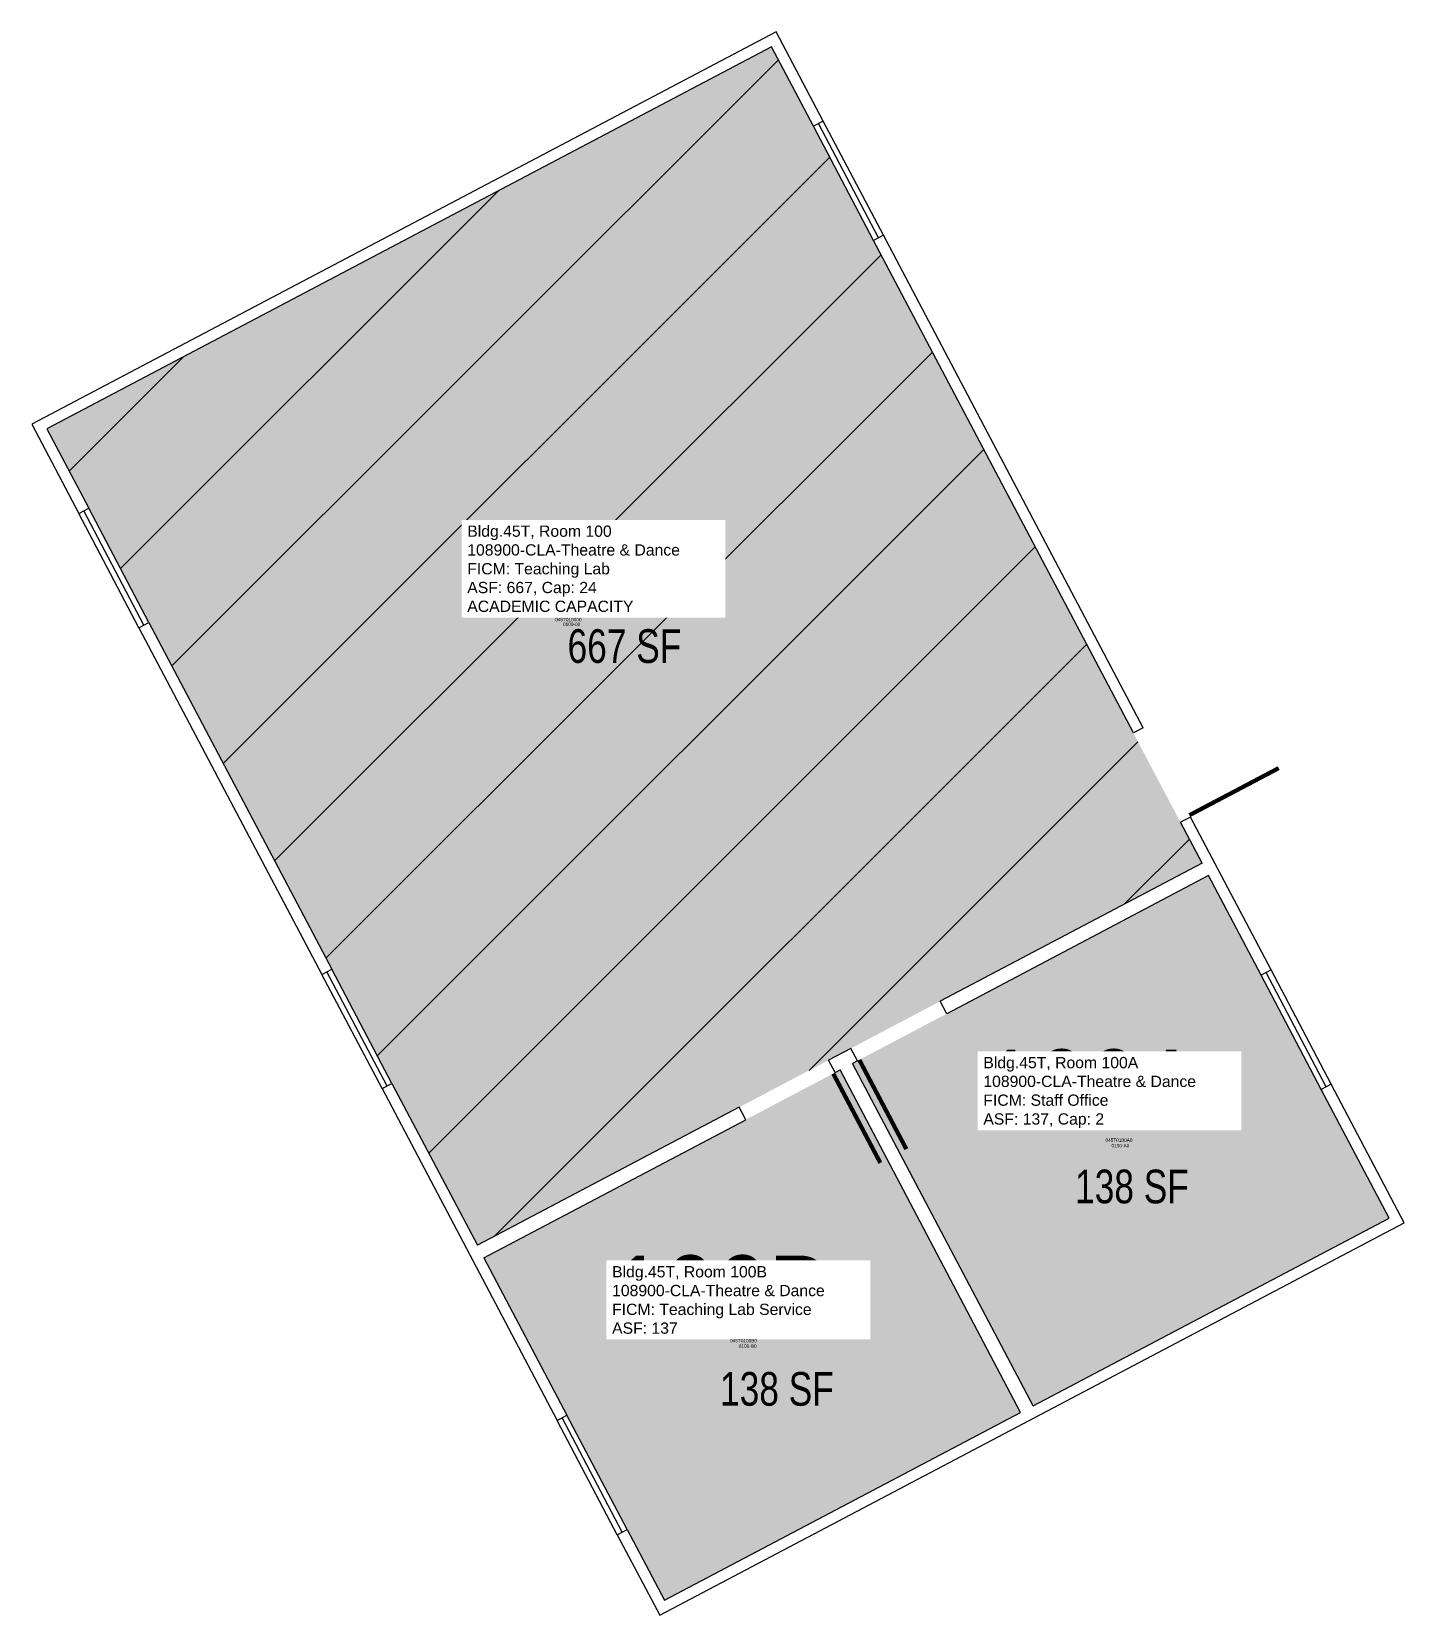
# Model space of a CAD drawing. Header units: inches. Extents: x 69224050 to 69224539, y 27666460 to 27667025.
import ezdxf
from ezdxf.enums import TextEntityAlignment as Align

# ---------------------------------------------------------------- set-up
doc = ezdxf.new("R2010")
doc.units = ezdxf.units.IN
doc.header["$MEASUREMENT"] = 0
for name, color, linetype in [('A-Door', 2, 'Continuous'), ('A-GLAZ', 1, 'Continuous'), ('A-IDEN-RNUM', 7, 'Continuous'), ('A-IDEN-SNUM', 4, 'Continuous'), ('A-IDEN-VNUM', 4, 'Continuous'), ('A-WALL', 5, 'Continuous'), ('AREA-TEXT', 3, 'Continuous'), ('Rooms-Capacity', 4, 'Continuous'), ('Rooms-Category-Color', 7, 'Continuous'), ('Rooms-College-Color', 7, 'Continuous'), ('Rooms-Department-Color', 7, 'Continuous'), ('Rooms-Division-Color', 7, 'Continuous'), ('Rooms-Information', 7, 'Continuous')]:
    doc.layers.add(name, color=color, linetype=linetype)
doc.styles.add('CP_AREA', font='arial.ttf', dxfattribs={"height": 15})
doc.styles.add('CP_ROOMSNUMBER', font='arial.ttf', dxfattribs={"height": 1})
doc.styles.get("Standard").update_dxf_attribs({"font": 'arial.ttf'})

msp = doc.modelspace()

# ---------------------------------------------------------------- hatches: boundary and pattern name
at = {"layer": 'Rooms-Capacity'}
h = msp.add_hatch(dxfattribs=at)
h.set_pattern_fill('ANSI31', color=256, scale=300, style=0)
h.set_pattern_definition([(45, (0, 0), (-26.51650429449553, 26.51650429449553), [])])
h.paths.add_polyline_path([(69224313.74468976, 27667019.16932435), (69224467.19364533, 27666728.14627019), (69224208.89962766, 27666591.95449203), (69224055.4506721, 27666882.97754618)])
at = {"layer": 'Rooms-Category-Color', "true_color": 0xe3f498}
for points in [[(69224313.74468976, 27667019.16932435), (69224467.19364533, 27666728.14627019), (69224208.89962766, 27666591.95449203), (69224055.4506721, 27666882.97754618)], [(69224338.1672661, 27666654.46151284), (69224402.53187358, 27666532.39105245), (69224275.59628615, 27666465.46118886), (69224211.23167865, 27666587.53164925)]]:
    msp.add_hatch(color=61, dxfattribs=at).paths.add_polyline_path(points)
at = {"layer": 'Rooms-Category-Color', "true_color": 0xfa9ba3}
msp.add_hatch(color=241, dxfattribs=at).paths.add_polyline_path([(69224469.5256963, 27666723.72342742), (69224533.8903038, 27666601.65296703), (69224406.95471635, 27666534.72310344), (69224342.59010887, 27666656.79356384)])
at = {"layer": 'Rooms-College-Color', "true_color": 0xb2d6e9}
for points in [[(69224313.74468976, 27667019.16932435), (69224467.19364533, 27666728.14627019), (69224208.89962766, 27666591.95449203), (69224055.4506721, 27666882.97754618)], [(69224469.5256963, 27666723.72342742), (69224533.8903038, 27666601.65296703), (69224406.95471635, 27666534.72310344), (69224342.59010887, 27666656.79356384)], [(69224338.1672661, 27666654.46151284), (69224402.53187358, 27666532.39105245), (69224275.59628615, 27666465.46118886), (69224211.23167865, 27666587.53164925)]]:
    msp.add_hatch(color=254, dxfattribs=at).paths.add_polyline_path(points)
at = {"layer": 'Rooms-Department-Color', "true_color": 0xb2d6e9}
for points in [[(69224313.74468976, 27667019.16932435), (69224467.19364533, 27666728.14627019), (69224208.89962766, 27666591.95449203), (69224055.4506721, 27666882.97754618)], [(69224469.5256963, 27666723.72342742), (69224533.8903038, 27666601.65296703), (69224406.95471635, 27666534.72310344), (69224342.59010887, 27666656.79356384)], [(69224338.1672661, 27666654.46151284), (69224402.53187358, 27666532.39105245), (69224275.59628615, 27666465.46118886), (69224211.23167865, 27666587.53164925)]]:
    msp.add_hatch(color=254, dxfattribs=at).paths.add_polyline_path(points)
at = {"layer": 'Rooms-Division-Color', "true_color": 0xb2d6e9}
for points in [[(69224313.74468976, 27667019.16932435), (69224467.19364533, 27666728.14627019), (69224208.89962766, 27666591.95449203), (69224055.4506721, 27666882.97754618)], [(69224469.5256963, 27666723.72342742), (69224533.8903038, 27666601.65296703), (69224406.95471635, 27666534.72310344), (69224342.59010887, 27666656.79356384)], [(69224338.1672661, 27666654.46151284), (69224402.53187358, 27666532.39105245), (69224275.59628615, 27666465.46118886), (69224211.23167865, 27666587.53164925)]]:
    msp.add_hatch(color=254, dxfattribs=at).paths.add_polyline_path(points)

# ---------------------------------------------------------------- linework, layer by layer
at = {"layer": 'A-Door'}
for points in [[(69224462.68634361, 27666745.27071854, 1.5, 1.5, 0), (69224494.53081153, 27666762.0614857, 0, 0, 0), (69224494.1810039, 27666762.72491213, 0, 0, 0.4027146090304102), (69224446.24538407, 27666776.45176006, 0, 0, 0.4142135623730951)], [(69224345.02371746, 27666658.07371848, 1.5, 1.5, 0), (69224361.81448464, 27666626.22925054, 0, 0, 0), (69224362.47791106, 27666626.57905819, 0, 0, 0.4027146090304102), (69224376.204759, 27666674.51467801, 0, 0, 0.4142135623730951)], [(69224335.7361531, 27666653.17662517, 1.5, 1.5, 0), (69224352.52692029, 27666621.33215725, 0, 0, 0), (69224351.86349386, 27666620.98234958, 0, 0, -0.4027146090304102), (69224304.55511159, 27666636.73566564, 0, 0, -0.4142135623730951)]]:
    msp.add_lwpolyline(points, format="xyseb", dxfattribs=at)
at = {"layer": 'A-GLAZ'}
for p, q in [((69224350.12468532, 27666950.17297716), (69224328.66981615, 27666990.86313062)), ((69224351.89382243, 27666951.10579755), (69224330.43895325, 27666991.79595102)), ((69224353.66295953, 27666952.03861795), (69224332.20809036, 27666992.72877143)), ((69224091.83066764, 27666813.98119899), (69224070.3757985, 27666854.67135245)), ((69224088.29239345, 27666812.11555819), (69224066.83752427, 27666852.80571166)), ((69224090.06153055, 27666813.04837859), (69224068.60666138, 27666853.73853206)), ((69224174.92808795, 27666647.80694935), (69224153.47321877, 27666688.49710282)), ((69224176.69722505, 27666648.73976975), (69224155.24235588, 27666689.42992322)), ((69224178.46636215, 27666649.67259015), (69224157.011493, 27666690.36274362)), ((69224509.69527471, 27666647.53996075), (69224488.24040556, 27666688.23011421)), ((69224511.46441182, 27666648.47278114), (69224490.00954267, 27666689.16293461)), ((69224513.23354894, 27666649.40560154), (69224491.77867977, 27666690.09575501)), ((69224258.76532125, 27666488.80575184), (69224237.31045207, 27666529.4959053)), ((69224260.53445835, 27666489.73857223), (69224239.07958919, 27666530.4287257)), ((69224262.30359545, 27666490.67139263), (69224240.8487263, 27666531.36154611))]:
    msp.add_line(p, q, dxfattribs=at)
at = {"layer": 'A-WALL'}
for p, q in [((69224332.20809036, 27666992.72877143), (69224328.66981615, 27666990.86313062)), ((69224353.66295953, 27666952.03861795), (69224350.12468532, 27666950.17297716)), ((69224066.83752427, 27666852.80571166), (69224070.3757985, 27666854.67135245)), ((69224088.29239345, 27666812.11555819), (69224091.83066764, 27666813.98119899)), ((69224446.24538407, 27666776.45176006), (69224442.70710987, 27666774.58611926)), ((69224463.03615125, 27666744.60729212), (69224459.49787703, 27666742.74165133)), ((69224467.19364533, 27666728.14627019), (69224373.8714602, 27666678.93988729)), ((69224469.5256963, 27666723.72342742), (69224376.2035112, 27666674.51704452)), ((69224153.47321877, 27666688.49710282), (69224157.011493, 27666690.36274362)), ((69224491.77867977, 27666690.09575501), (69224488.24040556, 27666688.23011421)), ((69224376.204759, 27666674.51467801), (69224373.8714602, 27666678.93988729)), ((69224342.02719498, 27666662.14922702), (69224334.066078, 27666657.95153522)), ((69224344.35924597, 27666657.72638424), (69224342.02719498, 27666662.14922702)), ((69224336.39812899, 27666653.52869245), (69224334.066078, 27666657.95153522)), ((69224344.35924597, 27666657.72638424), (69224342.59010887, 27666656.79356384)), ((69224406.95471635, 27666534.72310344), (69224342.59010887, 27666656.79356384)), ((69224336.39812899, 27666653.52869245), (69224338.1672661, 27666654.46151284)), ((69224402.53187358, 27666532.39105245), (69224338.1672661, 27666654.46151284)), ((69224174.92808795, 27666647.80694935), (69224178.46636215, 27666649.67259015)), ((69224513.23354894, 27666649.40560154), (69224509.69527471, 27666647.53996075)), ((69224302.22181278, 27666641.16087493), (69224208.89962766, 27666591.95449203)), ((69224304.55511159, 27666636.73566564), (69224302.22181278, 27666641.16087493)), ((69224211.23167865, 27666587.53164925), (69224304.55386376, 27666636.73803215)), ((69224237.31045207, 27666529.4959053), (69224240.8487263, 27666531.36154611)), ((69224258.76532125, 27666488.80575184), (69224262.30359545, 27666490.67139263))]:
    msp.add_line(p, q, dxfattribs=at)
for points in [[(69224332.20809036, 27666992.72877143), (69224315.41732319, 27667024.57323936), (69224050.0467571, 27666884.6501796), (69224066.83752427, 27666852.80571166)], [(69224328.66981615, 27666990.86313062), (69224313.74468976, 27667019.16932435), (69224055.4506721, 27666882.97754618), (69224070.3757985, 27666854.67135245)], [(69224442.70710987, 27666774.58611926), (69224350.12468532, 27666950.17297716)], [(69224446.24538407, 27666776.45176006), (69224353.66295953, 27666952.03861795)], [(69224088.29239345, 27666812.11555819), (69224153.47321877, 27666688.49710282)], [(69224091.83066764, 27666813.98119899), (69224157.011493, 27666690.36274362)], [(69224467.19364533, 27666728.14627019), (69224459.49787703, 27666742.74165133)], [(69224491.77867977, 27666690.09575501), (69224463.03615125, 27666744.60729212)], [(69224488.24040556, 27666688.23011421), (69224469.5256963, 27666723.72342742)], [(69224174.92808795, 27666647.80694935), (69224237.31045207, 27666529.4959053)], [(69224178.46636215, 27666649.67259015), (69224208.89962766, 27666591.95449203)], [(69224258.76532125, 27666488.80575184), (69224273.92365272, 27666460.05727384), (69224539.29421881, 27666599.9803336), (69224513.23354894, 27666649.40560154)], [(69224406.95471635, 27666534.72310344), (69224533.8903038, 27666601.65296703), (69224509.69527471, 27666647.53996075)], [(69224211.23167865, 27666587.53164925), (69224240.8487263, 27666531.36154611)], [(69224262.30359545, 27666490.67139263), (69224275.59628615, 27666465.46118886), (69224402.53187358, 27666532.39105245)]]:
    msp.add_lwpolyline(points, dxfattribs=at)

# ---------------------------------------------------------------- texts
at = {"layer": 'A-IDEN-RNUM', "style": 'CP_ROOMSNUMBER'}
for s, p in [('0100-00', (69224242.49015312, 27666813.33719077)), ('0100-A0', (69224438.10107483, 27666627.51324717)), ('0100-B0', (69224305.24507207, 27666556.0330504))]:
    msp.add_text(s, height=1.2, dxfattribs=at).set_placement(p, align=Align.MIDDLE)
at = {"layer": 'A-IDEN-SNUM', "style": 'CP_ROOMSNUMBER'}
for s, p in [('045T010000', (69224241.33003588, 27666815.0226128)), ('045T0100A0', (69224437.59392473, 27666629.43897451)), ('045T0100B0', (69224303.79144539, 27666557.96012096))]:
    msp.add_text(s, height=1.2, dxfattribs=at).set_placement(p, align=Align.MIDDLE)
at = {"layer": 'A-IDEN-VNUM', "width": 0.85}
for s, p in [('100', (69224233.16259526, 27666831.55485863)), ('100A', (69224428.26636684, 27666647.65664237)), ('100B', (69224295.9175142, 27666574.25071827))]:
    msp.add_text(s, height=28.125, dxfattribs=at).set_placement(p, align=Align.MIDDLE)
at = {"layer": 'AREA-TEXT', "style": 'CP_AREA', "width": 0.75}
for s, p in [('667 SF', (69224261.32215872, 27666805.56190819)), ('138 SF', (69224442.21533044, 27666612.93264265)), ('138 SF', (69224315.67449412, 27666540.77924931))]:
    msp.add_text(s, height=12, dxfattribs=at).set_placement(p, align=Align.MIDDLE_CENTER)

# ---------------------------------------------------------------- next in the draw order: texts
at = {"layer": 'Rooms-Information', "char_height": 4.017857142857143, "width": 90, "attachment_point": 7, "bg_fill": 3, "box_fill_scale": 1.5, "bg_fill_color": 256, "bg_fill_true_color": 13158600, "bg_fill_transparency": 0}
for s, insert in [('Bldg.45T, Room 100^M^J108900-CLA-Theatre & Dance^M^JFICM: Teaching Lab^M^JASF: 667, Cap: 24^M^JACADEMIC CAPACITY', (69224205.30186667, 27666817.67461477)), ('Bldg.45T, Room 100A^M^J108900-CLA-Theatre & Dance^M^JFICM: Staff Office^M^JASF: 137, Cap: 2', (69224389.24340896, 27666633.77639851)), ('Bldg.45T, Room 100B^M^J108900-CLA-Theatre & Dance^M^JFICM: Teaching Lab Service^M^JASF: 137', (69224256.91901702, 27666560.37047441))]:
    msp.add_mtext(s, dxfattribs=dict(at, insert=insert))

doc.saveas('drawing.dxf')
